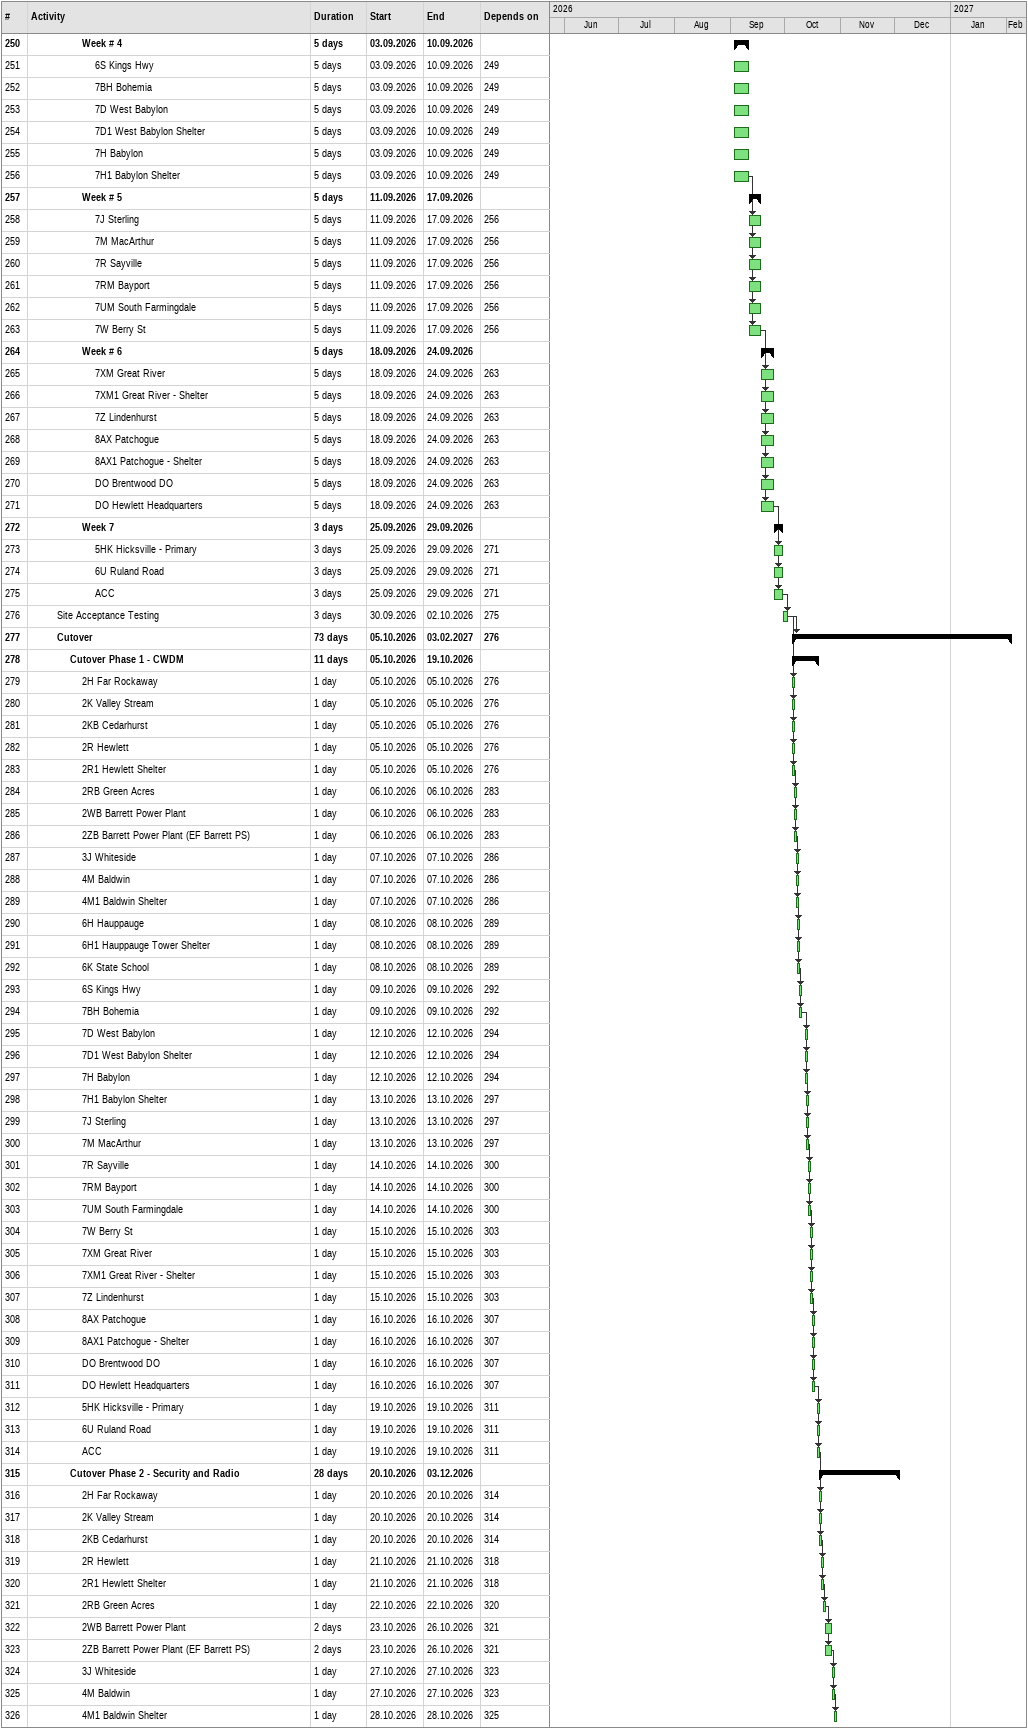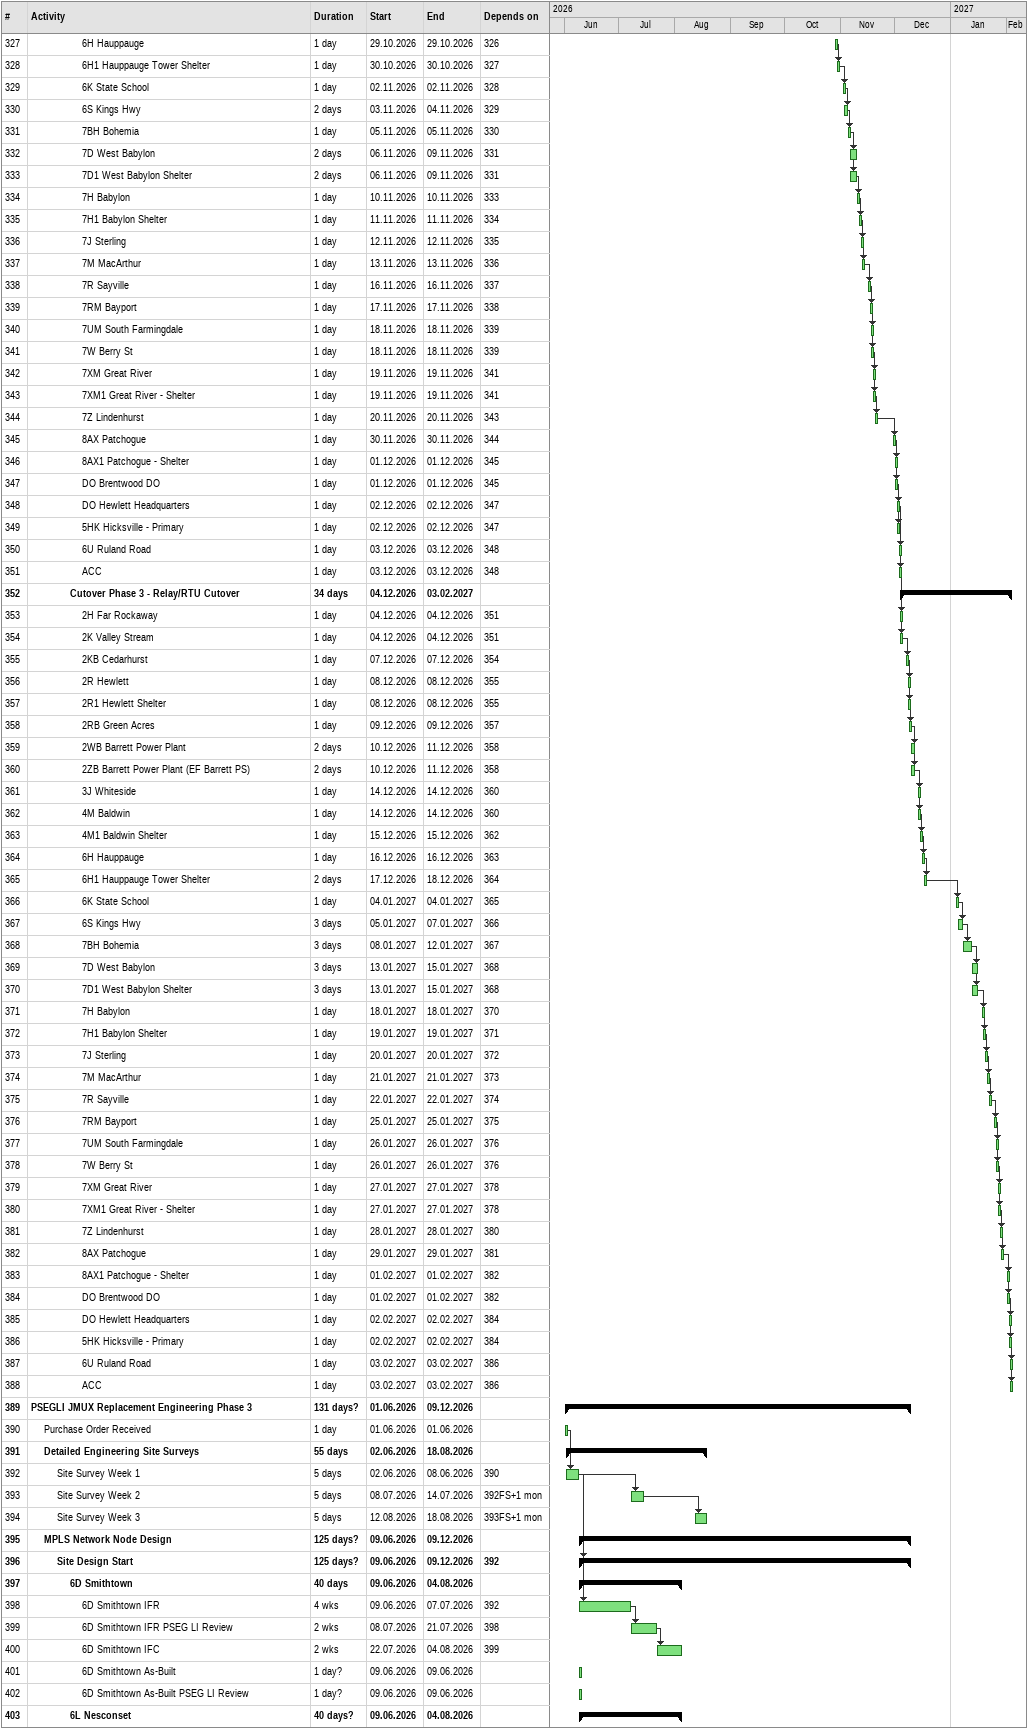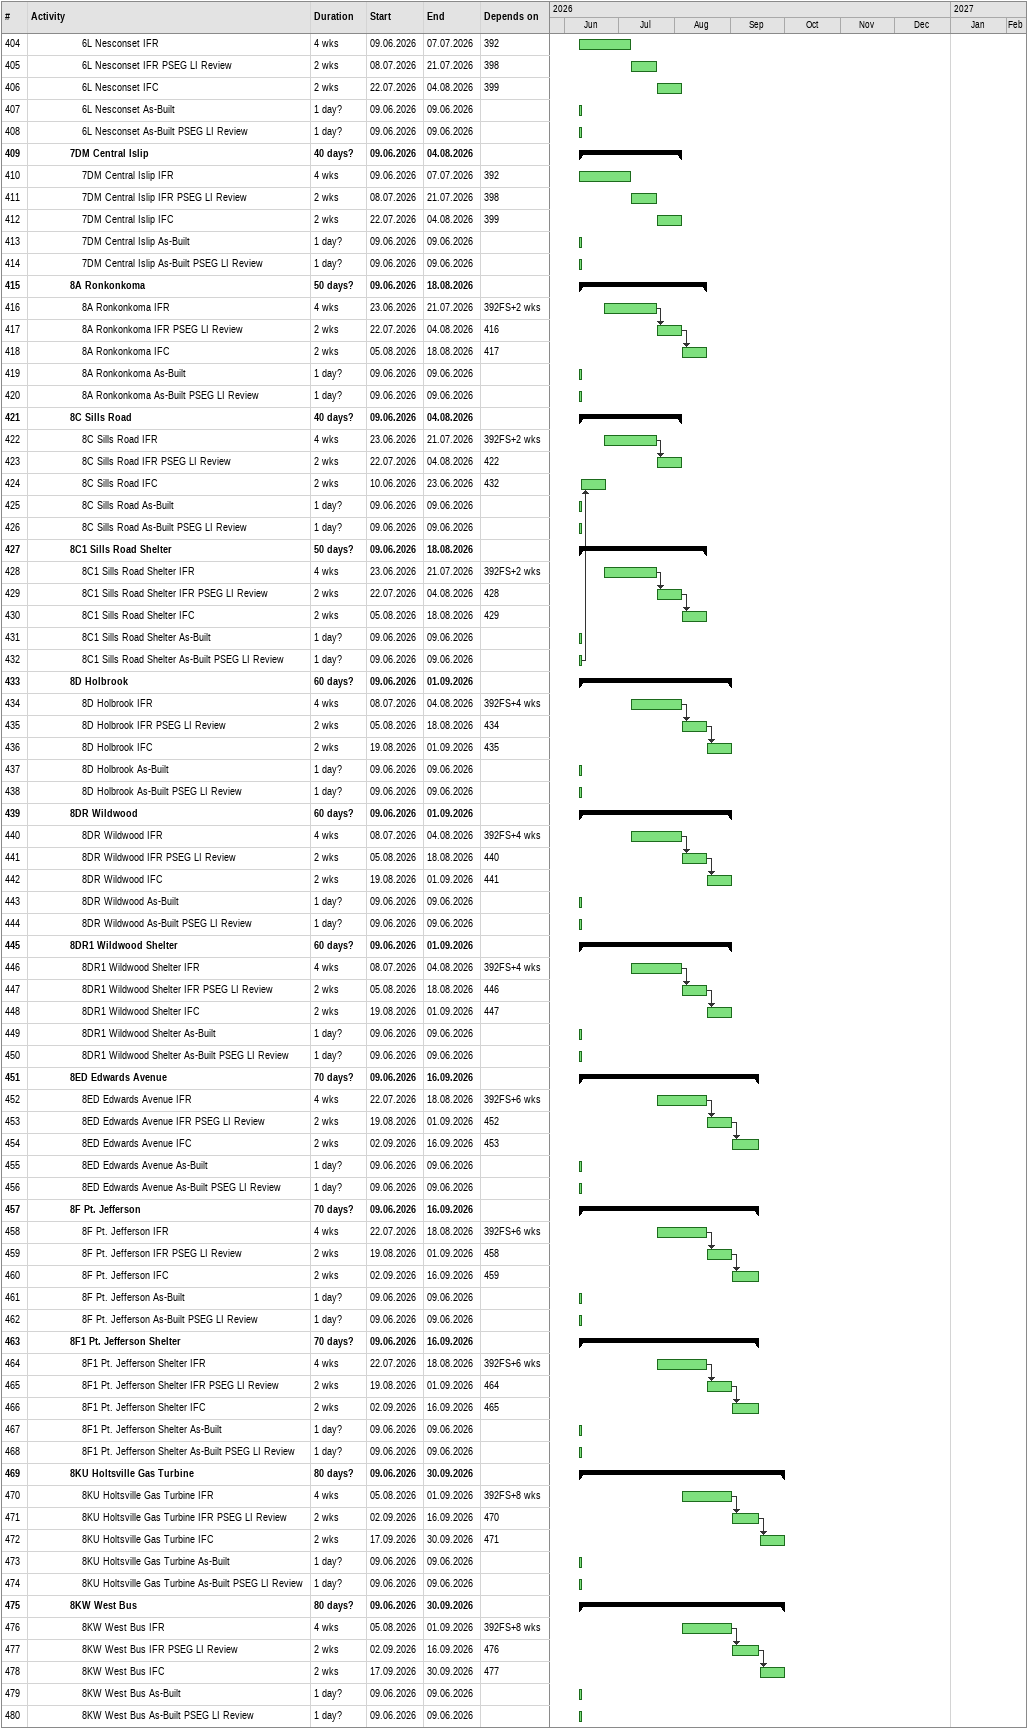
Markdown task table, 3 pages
| ID | Level | Task | Duration | Start | Finish | Predecessors |
|---|---|---|---|---|---|---|
| 250 | 5 | **Week # 4** | 5d | 2026-09-03 | 2026-09-10 |  |
| 251 | 6 | 6S Kings Hwy | 5d | 2026-09-03 | 2026-09-10 | 249 |
| 252 | 6 | 7BH Bohemia | 5d | 2026-09-03 | 2026-09-10 | 249 |
| 253 | 6 | 7D West Babylon | 5d | 2026-09-03 | 2026-09-10 | 249 |
| 254 | 6 | 7D1 West Babylon Shelter | 5d | 2026-09-03 | 2026-09-10 | 249 |
| 255 | 6 | 7H Babylon | 5d | 2026-09-03 | 2026-09-10 | 249 |
| 256 | 6 | 7H1 Babylon Shelter | 5d | 2026-09-03 | 2026-09-10 | 249 |
| 257 | 5 | **Week # 5** | 5d | 2026-09-11 | 2026-09-17 |  |
| 258 | 6 | 7J Sterling | 5d | 2026-09-11 | 2026-09-17 | 256 |
| 259 | 6 | 7M MacArthur | 5d | 2026-09-11 | 2026-09-17 | 256 |
| 260 | 6 | 7R Sayville | 5d | 2026-09-11 | 2026-09-17 | 256 |
| 261 | 6 | 7RM Bayport | 5d | 2026-09-11 | 2026-09-17 | 256 |
| 262 | 6 | 7UM South Farmingdale | 5d | 2026-09-11 | 2026-09-17 | 256 |
| 263 | 6 | 7W Berry St | 5d | 2026-09-11 | 2026-09-17 | 256 |
| 264 | 5 | **Week # 6** | 5d | 2026-09-18 | 2026-09-24 |  |
| 265 | 6 | 7XM Great River | 5d | 2026-09-18 | 2026-09-24 | 263 |
| 266 | 6 | 7XM1 Great River - Shelter | 5d | 2026-09-18 | 2026-09-24 | 263 |
| 267 | 6 | 7Z Lindenhurst | 5d | 2026-09-18 | 2026-09-24 | 263 |
| 268 | 6 | 8AX Patchogue | 5d | 2026-09-18 | 2026-09-24 | 263 |
| 269 | 6 | 8AX1 Patchogue - Shelter | 5d | 2026-09-18 | 2026-09-24 | 263 |
| 270 | 6 | DO Brentwood DO | 5d | 2026-09-18 | 2026-09-24 | 263 |
| 271 | 6 | DO Hewlett Headquarters | 5d | 2026-09-18 | 2026-09-24 | 263 |
| 272 | 5 | **Week 7** | 3d | 2026-09-25 | 2026-09-29 |  |
| 273 | 6 | 5HK Hicksville - Primary | 3d | 2026-09-25 | 2026-09-29 | 271 |
| 274 | 6 | 6U Ruland Road | 3d | 2026-09-25 | 2026-09-29 | 271 |
| 275 | 6 | ACC | 3d | 2026-09-25 | 2026-09-29 | 271 |
| 276 | 3 | Site Acceptance Testing | 3d | 2026-09-30 | 2026-10-02 | 275 |
| 277 | 3 | **Cutover** | 73d | 2026-10-05 | 2027-02-03 | 276 |
| 278 | 4 | **Cutover Phase 1 - CWDM** | 11d | 2026-10-05 | 2026-10-19 |  |
| 279 | 5 | 2H Far Rockaway | 1d | 2026-10-05 | 2026-10-05 | 276 |
| 280 | 5 | 2K Valley Stream | 1d | 2026-10-05 | 2026-10-05 | 276 |
| 281 | 5 | 2KB Cedarhurst | 1d | 2026-10-05 | 2026-10-05 | 276 |
| 282 | 5 | 2R Hewlett | 1d | 2026-10-05 | 2026-10-05 | 276 |
| 283 | 5 | 2R1 Hewlett Shelter | 1d | 2026-10-05 | 2026-10-05 | 276 |
| 284 | 5 | 2RB Green Acres | 1d | 2026-10-06 | 2026-10-06 | 283 |
| 285 | 5 | 2WB Barrett Power Plant | 1d | 2026-10-06 | 2026-10-06 | 283 |
| 286 | 5 | 2ZB Barrett Power Plant (EF Barrett PS) | 1d | 2026-10-06 | 2026-10-06 | 283 |
| 287 | 5 | 3J Whiteside | 1d | 2026-10-07 | 2026-10-07 | 286 |
| 288 | 5 | 4M Baldwin | 1d | 2026-10-07 | 2026-10-07 | 286 |
| 289 | 5 | 4M1 Baldwin Shelter | 1d | 2026-10-07 | 2026-10-07 | 286 |
| 290 | 5 | 6H Hauppauge | 1d | 2026-10-08 | 2026-10-08 | 289 |
| 291 | 5 | 6H1 Hauppauge Tower Shelter | 1d | 2026-10-08 | 2026-10-08 | 289 |
| 292 | 5 | 6K State School | 1d | 2026-10-08 | 2026-10-08 | 289 |
| 293 | 5 | 6S Kings Hwy | 1d | 2026-10-09 | 2026-10-09 | 292 |
| 294 | 5 | 7BH Bohemia | 1d | 2026-10-09 | 2026-10-09 | 292 |
| 295 | 5 | 7D West Babylon | 1d | 2026-10-12 | 2026-10-12 | 294 |
| 296 | 5 | 7D1 West Babylon Shelter | 1d | 2026-10-12 | 2026-10-12 | 294 |
| 297 | 5 | 7H Babylon | 1d | 2026-10-12 | 2026-10-12 | 294 |
| 298 | 5 | 7H1 Babylon Shelter | 1d | 2026-10-13 | 2026-10-13 | 297 |
| 299 | 5 | 7J Sterling | 1d | 2026-10-13 | 2026-10-13 | 297 |
| 300 | 5 | 7M MacArthur | 1d | 2026-10-13 | 2026-10-13 | 297 |
| 301 | 5 | 7R Sayville | 1d | 2026-10-14 | 2026-10-14 | 300 |
| 302 | 5 | 7RM Bayport | 1d | 2026-10-14 | 2026-10-14 | 300 |
| 303 | 5 | 7UM South Farmingdale | 1d | 2026-10-14 | 2026-10-14 | 300 |
| 304 | 5 | 7W Berry St | 1d | 2026-10-15 | 2026-10-15 | 303 |
| 305 | 5 | 7XM Great River | 1d | 2026-10-15 | 2026-10-15 | 303 |
| 306 | 5 | 7XM1 Great River - Shelter | 1d | 2026-10-15 | 2026-10-15 | 303 |
| 307 | 5 | 7Z Lindenhurst | 1d | 2026-10-15 | 2026-10-15 | 303 |
| 308 | 5 | 8AX Patchogue | 1d | 2026-10-16 | 2026-10-16 | 307 |
| 309 | 5 | 8AX1 Patchogue - Shelter | 1d | 2026-10-16 | 2026-10-16 | 307 |
| 310 | 5 | DO Brentwood DO | 1d | 2026-10-16 | 2026-10-16 | 307 |
| 311 | 5 | DO Hewlett Headquarters | 1d | 2026-10-16 | 2026-10-16 | 307 |
| 312 | 5 | 5HK Hicksville - Primary | 1d | 2026-10-19 | 2026-10-19 | 311 |
| 313 | 5 | 6U Ruland Road | 1d | 2026-10-19 | 2026-10-19 | 311 |
| 314 | 5 | ACC | 1d | 2026-10-19 | 2026-10-19 | 311 |
| 315 | 4 | **Cutover Phase 2 - Security and Radio** | 28d | 2026-10-20 | 2026-12-03 |  |
| 316 | 5 | 2H Far Rockaway | 1d | 2026-10-20 | 2026-10-20 | 314 |
| 317 | 5 | 2K Valley Stream | 1d | 2026-10-20 | 2026-10-20 | 314 |
| 318 | 5 | 2KB Cedarhurst | 1d | 2026-10-20 | 2026-10-20 | 314 |
| 319 | 5 | 2R Hewlett | 1d | 2026-10-21 | 2026-10-21 | 318 |
| 320 | 5 | 2R1 Hewlett Shelter | 1d | 2026-10-21 | 2026-10-21 | 318 |
| 321 | 5 | 2RB Green Acres | 1d | 2026-10-22 | 2026-10-22 | 320 |
| 322 | 5 | 2WB Barrett Power Plant | 2d | 2026-10-23 | 2026-10-26 | 321 |
| 323 | 5 | 2ZB Barrett Power Plant (EF Barrett PS) | 2d | 2026-10-23 | 2026-10-26 | 321 |
| 324 | 5 | 3J Whiteside | 1d | 2026-10-27 | 2026-10-27 | 323 |
| 325 | 5 | 4M Baldwin | 1d | 2026-10-27 | 2026-10-27 | 323 |
| 326 | 5 | 4M1 Baldwin Shelter | 1d | 2026-10-28 | 2026-10-28 | 325 |
| 327 | 5 | 6H Hauppauge | 1d | 2026-10-29 | 2026-10-29 | 326 |
| 328 | 5 | 6H1 Hauppauge Tower Shelter | 1d | 2026-10-30 | 2026-10-30 | 327 |
| 329 | 5 | 6K State School | 1d | 2026-11-02 | 2026-11-02 | 328 |
| 330 | 5 | 6S Kings Hwy | 2d | 2026-11-03 | 2026-11-04 | 329 |
| 331 | 5 | 7BH Bohemia | 1d | 2026-11-05 | 2026-11-05 | 330 |
| 332 | 5 | 7D West Babylon | 2d | 2026-11-06 | 2026-11-09 | 331 |
| 333 | 5 | 7D1 West Babylon Shelter | 2d | 2026-11-06 | 2026-11-09 | 331 |
| 334 | 5 | 7H Babylon | 1d | 2026-11-10 | 2026-11-10 | 333 |
| 335 | 5 | 7H1 Babylon Shelter | 1d | 2026-11-11 | 2026-11-11 | 334 |
| 336 | 5 | 7J Sterling | 1d | 2026-11-12 | 2026-11-12 | 335 |
| 337 | 5 | 7M MacArthur | 1d | 2026-11-13 | 2026-11-13 | 336 |
| 338 | 5 | 7R Sayville | 1d | 2026-11-16 | 2026-11-16 | 337 |
| 339 | 5 | 7RM Bayport | 1d | 2026-11-17 | 2026-11-17 | 338 |
| 340 | 5 | 7UM South Farmingdale | 1d | 2026-11-18 | 2026-11-18 | 339 |
| 341 | 5 | 7W Berry St | 1d | 2026-11-18 | 2026-11-18 | 339 |
| 342 | 5 | 7XM Great River | 1d | 2026-11-19 | 2026-11-19 | 341 |
| 343 | 5 | 7XM1 Great River - Shelter | 1d | 2026-11-19 | 2026-11-19 | 341 |
| 344 | 5 | 7Z Lindenhurst | 1d | 2026-11-20 | 2026-11-20 | 343 |
| 345 | 5 | 8AX Patchogue | 1d | 2026-11-30 | 2026-11-30 | 344 |
| 346 | 5 | 8AX1 Patchogue - Shelter | 1d | 2026-12-01 | 2026-12-01 | 345 |
| 347 | 5 | DO Brentwood DO | 1d | 2026-12-01 | 2026-12-01 | 345 |
| 348 | 5 | DO Hewlett Headquarters | 1d | 2026-12-02 | 2026-12-02 | 347 |
| 349 | 5 | 5HK Hicksville - Primary | 1d | 2026-12-02 | 2026-12-02 | 347 |
| 350 | 5 | 6U Ruland Road | 1d | 2026-12-03 | 2026-12-03 | 348 |
| 351 | 5 | ACC | 1d | 2026-12-03 | 2026-12-03 | 348 |
| 352 | 4 | **Cutover Phase 3 - Relay/RTU Cutover** | 34d | 2026-12-04 | 2027-02-03 |  |
| 353 | 5 | 2H Far Rockaway | 1d | 2026-12-04 | 2026-12-04 | 351 |
| 354 | 5 | 2K Valley Stream | 1d | 2026-12-04 | 2026-12-04 | 351 |
| 355 | 5 | 2KB Cedarhurst | 1d | 2026-12-07 | 2026-12-07 | 354 |
| 356 | 5 | 2R Hewlett | 1d | 2026-12-08 | 2026-12-08 | 355 |
| 357 | 5 | 2R1 Hewlett Shelter | 1d | 2026-12-08 | 2026-12-08 | 355 |
| 358 | 5 | 2RB Green Acres | 1d | 2026-12-09 | 2026-12-09 | 357 |
| 359 | 5 | 2WB Barrett Power Plant | 2d | 2026-12-10 | 2026-12-11 | 358 |
| 360 | 5 | 2ZB Barrett Power Plant (EF Barrett PS) | 2d | 2026-12-10 | 2026-12-11 | 358 |
| 361 | 5 | 3J Whiteside | 1d | 2026-12-14 | 2026-12-14 | 360 |
| 362 | 5 | 4M Baldwin | 1d | 2026-12-14 | 2026-12-14 | 360 |
| 363 | 5 | 4M1 Baldwin Shelter | 1d | 2026-12-15 | 2026-12-15 | 362 |
| 364 | 5 | 6H Hauppauge | 1d | 2026-12-16 | 2026-12-16 | 363 |
| 365 | 5 | 6H1 Hauppauge Tower Shelter | 2d | 2026-12-17 | 2026-12-18 | 364 |
| 366 | 5 | 6K State School | 1d | 2027-01-04 | 2027-01-04 | 365 |
| 367 | 5 | 6S Kings Hwy | 3d | 2027-01-05 | 2027-01-07 | 366 |
| 368 | 5 | 7BH Bohemia | 3d | 2027-01-08 | 2027-01-12 | 367 |
| 369 | 5 | 7D West Babylon | 3d | 2027-01-13 | 2027-01-15 | 368 |
| 370 | 5 | 7D1 West Babylon Shelter | 3d | 2027-01-13 | 2027-01-15 | 368 |
| 371 | 5 | 7H Babylon | 1d | 2027-01-18 | 2027-01-18 | 370 |
| 372 | 5 | 7H1 Babylon Shelter | 1d | 2027-01-19 | 2027-01-19 | 371 |
| 373 | 5 | 7J Sterling | 1d | 2027-01-20 | 2027-01-20 | 372 |
| 374 | 5 | 7M MacArthur | 1d | 2027-01-21 | 2027-01-21 | 373 |
| 375 | 5 | 7R Sayville | 1d | 2027-01-22 | 2027-01-22 | 374 |
| 376 | 5 | 7RM Bayport | 1d | 2027-01-25 | 2027-01-25 | 375 |
| 377 | 5 | 7UM South Farmingdale | 1d | 2027-01-26 | 2027-01-26 | 376 |
| 378 | 5 | 7W Berry St | 1d | 2027-01-26 | 2027-01-26 | 376 |
| 379 | 5 | 7XM Great River | 1d | 2027-01-27 | 2027-01-27 | 378 |
| 380 | 5 | 7XM1 Great River - Shelter | 1d | 2027-01-27 | 2027-01-27 | 378 |
| 381 | 5 | 7Z Lindenhurst | 1d | 2027-01-28 | 2027-01-28 | 380 |
| 382 | 5 | 8AX Patchogue | 1d | 2027-01-29 | 2027-01-29 | 381 |
| 383 | 5 | 8AX1 Patchogue - Shelter | 1d | 2027-02-01 | 2027-02-01 | 382 |
| 384 | 5 | DO Brentwood DO | 1d | 2027-02-01 | 2027-02-01 | 382 |
| 385 | 5 | DO Hewlett Headquarters | 1d | 2027-02-02 | 2027-02-02 | 384 |
| 386 | 5 | 5HK Hicksville - Primary | 1d | 2027-02-02 | 2027-02-02 | 384 |
| 387 | 5 | 6U Ruland Road | 1d | 2027-02-03 | 2027-02-03 | 386 |
| 388 | 5 | ACC | 1d | 2027-02-03 | 2027-02-03 | 386 |
| 389 | 1 | **PSEGLI JMUX Replacement Engineering Phase 3** | 131d? | 2026-06-01 | 2026-12-09 |  |
| 390 | 2 | Purchase Order Received | 1d | 2026-06-01 | 2026-06-01 |  |
| 391 | 2 | **Detailed Engineering Site Surveys** | 55d | 2026-06-02 | 2026-08-18 |  |
| 392 | 3 | Site Survey Week 1 | 5d | 2026-06-02 | 2026-06-08 | 390 |
| 393 | 3 | Site Survey Week 2 | 5d | 2026-07-08 | 2026-07-14 | 392FS+1mo |
| 394 | 3 | Site Survey Week 3 | 5d | 2026-08-12 | 2026-08-18 | 393FS+1mo |
| 395 | 2 | **MPLS Network Node Design** | 125d? | 2026-06-09 | 2026-12-09 |  |
| 396 | 3 | **Site Design Start** | 125d? | 2026-06-09 | 2026-12-09 | 392 |
| 397 | 4 | **6D Smithtown** | 40d | 2026-06-09 | 2026-08-04 |  |
| 398 | 5 | 6D Smithtown IFR | 4w | 2026-06-09 | 2026-07-07 | 392 |
| 399 | 5 | 6D Smithtown IFR PSEG LI Review | 2w | 2026-07-08 | 2026-07-21 | 398 |
| 400 | 5 | 6D Smithtown IFC | 2w | 2026-07-22 | 2026-08-04 | 399 |
| 401 | 5 | 6D Smithtown As-Built | 1d? | 2026-06-09 | 2026-06-09 |  |
| 402 | 5 | 6D Smithtown As-Built PSEG LI Review | 1d? | 2026-06-09 | 2026-06-09 |  |
| 403 | 4 | **6L Nesconset** | 40d? | 2026-06-09 | 2026-08-04 |  |
| 404 | 5 | 6L Nesconset IFR | 4w | 2026-06-09 | 2026-07-07 | 392 |
| 405 | 5 | 6L Nesconset IFR PSEG LI Review | 2w | 2026-07-08 | 2026-07-21 | 398 |
| 406 | 5 | 6L Nesconset IFC | 2w | 2026-07-22 | 2026-08-04 | 399 |
| 407 | 5 | 6L Nesconset As-Built | 1d? | 2026-06-09 | 2026-06-09 |  |
| 408 | 5 | 6L Nesconset As-Built PSEG LI Review | 1d? | 2026-06-09 | 2026-06-09 |  |
| 409 | 4 | **7DM Central Islip** | 40d? | 2026-06-09 | 2026-08-04 |  |
| 410 | 5 | 7DM Central Islip IFR | 4w | 2026-06-09 | 2026-07-07 | 392 |
| 411 | 5 | 7DM Central Islip IFR PSEG LI Review | 2w | 2026-07-08 | 2026-07-21 | 398 |
| 412 | 5 | 7DM Central Islip IFC | 2w | 2026-07-22 | 2026-08-04 | 399 |
| 413 | 5 | 7DM Central Islip As-Built | 1d? | 2026-06-09 | 2026-06-09 |  |
| 414 | 5 | 7DM Central Islip As-Built PSEG LI Review | 1d? | 2026-06-09 | 2026-06-09 |  |
| 415 | 4 | **8A Ronkonkoma** | 50d? | 2026-06-09 | 2026-08-18 |  |
| 416 | 5 | 8A Ronkonkoma IFR | 4w | 2026-06-23 | 2026-07-21 | 392FS+2w |
| 417 | 5 | 8A Ronkonkoma IFR PSEG LI Review | 2w | 2026-07-22 | 2026-08-04 | 416 |
| 418 | 5 | 8A Ronkonkoma IFC | 2w | 2026-08-05 | 2026-08-18 | 417 |
| 419 | 5 | 8A Ronkonkoma As-Built | 1d? | 2026-06-09 | 2026-06-09 |  |
| 420 | 5 | 8A Ronkonkoma As-Built PSEG LI Review | 1d? | 2026-06-09 | 2026-06-09 |  |
| 421 | 4 | **8C Sills Road** | 40d? | 2026-06-09 | 2026-08-04 |  |
| 422 | 5 | 8C Sills Road IFR | 4w | 2026-06-23 | 2026-07-21 | 392FS+2w |
| 423 | 5 | 8C Sills Road IFR PSEG LI Review | 2w | 2026-07-22 | 2026-08-04 | 422 |
| 424 | 5 | 8C Sills Road IFC | 2w | 2026-06-10 | 2026-06-23 | 432 |
| 425 | 5 | 8C Sills Road As-Built | 1d? | 2026-06-09 | 2026-06-09 |  |
| 426 | 5 | 8C Sills Road As-Built PSEG LI Review | 1d? | 2026-06-09 | 2026-06-09 |  |
| 427 | 4 | **8C1 Sills Road Shelter** | 50d? | 2026-06-09 | 2026-08-18 |  |
| 428 | 5 | 8C1 Sills Road Shelter IFR | 4w | 2026-06-23 | 2026-07-21 | 392FS+2w |
| 429 | 5 | 8C1 Sills Road Shelter IFR PSEG LI Review | 2w | 2026-07-22 | 2026-08-04 | 428 |
| 430 | 5 | 8C1 Sills Road Shelter IFC | 2w | 2026-08-05 | 2026-08-18 | 429 |
| 431 | 5 | 8C1 Sills Road Shelter As-Built | 1d? | 2026-06-09 | 2026-06-09 |  |
| 432 | 5 | 8C1 Sills Road Shelter As-Built PSEG LI Review | 1d? | 2026-06-09 | 2026-06-09 |  |
| 433 | 4 | **8D Holbrook** | 60d? | 2026-06-09 | 2026-09-01 |  |
| 434 | 5 | 8D Holbrook IFR | 4w | 2026-07-08 | 2026-08-04 | 392FS+4w |
| 435 | 5 | 8D Holbrook IFR PSEG LI Review | 2w | 2026-08-05 | 2026-08-18 | 434 |
| 436 | 5 | 8D Holbrook IFC | 2w | 2026-08-19 | 2026-09-01 | 435 |
| 437 | 5 | 8D Holbrook As-Built | 1d? | 2026-06-09 | 2026-06-09 |  |
| 438 | 5 | 8D Holbrook As-Built PSEG LI Review | 1d? | 2026-06-09 | 2026-06-09 |  |
| 439 | 4 | **8DR Wildwood** | 60d? | 2026-06-09 | 2026-09-01 |  |
| 440 | 5 | 8DR Wildwood IFR | 4w | 2026-07-08 | 2026-08-04 | 392FS+4w |
| 441 | 5 | 8DR Wildwood IFR PSEG LI Review | 2w | 2026-08-05 | 2026-08-18 | 440 |
| 442 | 5 | 8DR Wildwood IFC | 2w | 2026-08-19 | 2026-09-01 | 441 |
| 443 | 5 | 8DR Wildwood As-Built | 1d? | 2026-06-09 | 2026-06-09 |  |
| 444 | 5 | 8DR Wildwood As-Built PSEG LI Review | 1d? | 2026-06-09 | 2026-06-09 |  |
| 445 | 4 | **8DR1 Wildwood Shelter** | 60d? | 2026-06-09 | 2026-09-01 |  |
| 446 | 5 | 8DR1 Wildwood Shelter IFR | 4w | 2026-07-08 | 2026-08-04 | 392FS+4w |
| 447 | 5 | 8DR1 Wildwood Shelter IFR PSEG LI Review | 2w | 2026-08-05 | 2026-08-18 | 446 |
| 448 | 5 | 8DR1 Wildwood Shelter IFC | 2w | 2026-08-19 | 2026-09-01 | 447 |
| 449 | 5 | 8DR1 Wildwood Shelter As-Built | 1d? | 2026-06-09 | 2026-06-09 |  |
| 450 | 5 | 8DR1 Wildwood Shelter As-Built PSEG LI Review | 1d? | 2026-06-09 | 2026-06-09 |  |
| 451 | 4 | **8ED Edwards Avenue** | 70d? | 2026-06-09 | 2026-09-16 |  |
| 452 | 5 | 8ED Edwards Avenue IFR | 4w | 2026-07-22 | 2026-08-18 | 392FS+6w |
| 453 | 5 | 8ED Edwards Avenue IFR PSEG LI Review | 2w | 2026-08-19 | 2026-09-01 | 452 |
| 454 | 5 | 8ED Edwards Avenue IFC | 2w | 2026-09-02 | 2026-09-16 | 453 |
| 455 | 5 | 8ED Edwards Avenue As-Built | 1d? | 2026-06-09 | 2026-06-09 |  |
| 456 | 5 | 8ED Edwards Avenue As-Built PSEG LI Review | 1d? | 2026-06-09 | 2026-06-09 |  |
| 457 | 4 | **8F Pt. Jefferson** | 70d? | 2026-06-09 | 2026-09-16 |  |
| 458 | 5 | 8F Pt. Jefferson IFR | 4w | 2026-07-22 | 2026-08-18 | 392FS+6w |
| 459 | 5 | 8F Pt. Jefferson IFR PSEG LI Review | 2w | 2026-08-19 | 2026-09-01 | 458 |
| 460 | 5 | 8F Pt. Jefferson IFC | 2w | 2026-09-02 | 2026-09-16 | 459 |
| 461 | 5 | 8F Pt. Jefferson As-Built | 1d? | 2026-06-09 | 2026-06-09 |  |
| 462 | 5 | 8F Pt. Jefferson As-Built PSEG LI Review | 1d? | 2026-06-09 | 2026-06-09 |  |
| 463 | 4 | **8F1 Pt. Jefferson Shelter** | 70d? | 2026-06-09 | 2026-09-16 |  |
| 464 | 5 | 8F1 Pt. Jefferson Shelter IFR | 4w | 2026-07-22 | 2026-08-18 | 392FS+6w |
| 465 | 5 | 8F1 Pt. Jefferson Shelter IFR PSEG LI Review | 2w | 2026-08-19 | 2026-09-01 | 464 |
| 466 | 5 | 8F1 Pt. Jefferson Shelter IFC | 2w | 2026-09-02 | 2026-09-16 | 465 |
| 467 | 5 | 8F1 Pt. Jefferson Shelter As-Built | 1d? | 2026-06-09 | 2026-06-09 |  |
| 468 | 5 | 8F1 Pt. Jefferson Shelter As-Built PSEG LI Review | 1d? | 2026-06-09 | 2026-06-09 |  |
| 469 | 4 | **8KU Holtsville Gas Turbine** | 80d? | 2026-06-09 | 2026-09-30 |  |
| 470 | 5 | 8KU Holtsville Gas Turbine IFR | 4w | 2026-08-05 | 2026-09-01 | 392FS+8w |
| 471 | 5 | 8KU Holtsville Gas Turbine IFR PSEG LI Review | 2w | 2026-09-02 | 2026-09-16 | 470 |
| 472 | 5 | 8KU Holtsville Gas Turbine IFC | 2w | 2026-09-17 | 2026-09-30 | 471 |
| 473 | 5 | 8KU Holtsville Gas Turbine As-Built | 1d? | 2026-06-09 | 2026-06-09 |  |
| 474 | 5 | 8KU Holtsville Gas Turbine As-Built PSEG LI Review | 1d? | 2026-06-09 | 2026-06-09 |  |
| 475 | 4 | **8KW West Bus** | 80d? | 2026-06-09 | 2026-09-30 |  |
| 476 | 5 | 8KW West Bus IFR | 4w | 2026-08-05 | 2026-09-01 | 392FS+8w |
| 477 | 5 | 8KW West Bus IFR PSEG LI Review | 2w | 2026-09-02 | 2026-09-16 | 476 |
| 478 | 5 | 8KW West Bus IFC | 2w | 2026-09-17 | 2026-09-30 | 477 |
| 479 | 5 | 8KW West Bus As-Built | 1d? | 2026-06-09 | 2026-06-09 |  |
| 480 | 5 | 8KW West Bus As-Built PSEG LI Review | 1d? | 2026-06-09 | 2026-06-09 |  |
